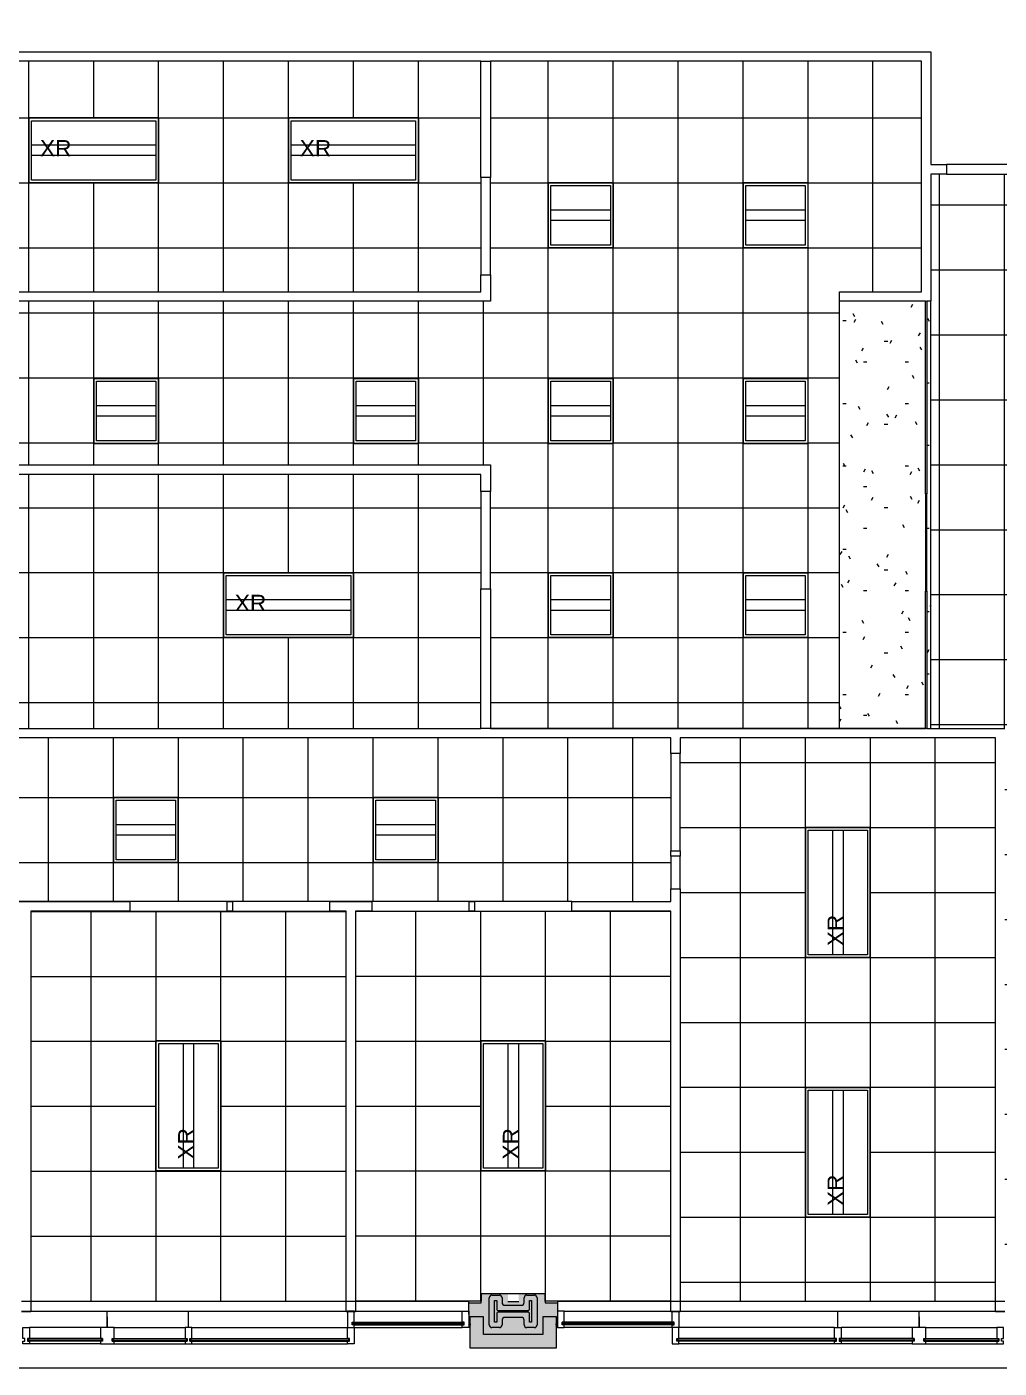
# Model space of a CAD drawing. Header units: inches. Extents: x 1724 to 6154, y -664 to 702.
# Drawn here: x 3369.5 to 3728.9, y -663.6 to -168 of the extents above; entities that cross this region are included whole.
import ezdxf

# ---------------------------------------------------------------- set-up
doc = ezdxf.new("R2010")
doc.units = ezdxf.units.IN
doc.header["$MEASUREMENT"] = 0
for name, color, linetype, lineweight in [('A-ANNO-NOTE', 131, 'Continuous', 9), ('A-CLNG', 13, 'Continuous', 9), ('A-CLNG-PATT', 13, 'Continuous', 9), ('A-WALL', 250, 'Continuous', 9), ('B-BASE', 250, 'Continuous', 9), ('E-LITE-EQPM', 33, 'Continuous', 9), ('I-WALL', 2, 'Continuous', 9), ('NABCA_dwg', 8, 'Continuous', 9), ('NB-PART-GWB', 250, 'Continuous', 9), ('NB-ROD-SEAL', 250, 'Continuous', 9), ('NB-WALL-EXT', 250, 'Continuous', 9), ('NB-WIND-EXT', 250, 'Continuous', 9), ('NB-WIND-MULL', 250, 'Continuous', 9), ('NB-WIND-SILL', 250, 'Continuous', 9)]:
    doc.layers.add(name, color=color, linetype=linetype, lineweight=lineweight)
doc.styles.add('Arial', font='arial.ttf', dxfattribs={"height": 6})

# ---------------------------------------------------------------- blocks, each defined once
blk = doc.blocks.new('Rectangular Ceiling Light - Recessed - New 2_x2_ - BASKET-V1-Reflected Ceiling Plan')
at = {"layer": 'E-LITE-EQPM', "lineweight": 20}
for p, q in [((-12.74, -14.34), (-12.74, 9.66)), ((-12.74, 9.66), (11.26, 9.66)), ((-11.74, -13.34), (-11.74, 8.66)), ((-11.74, 8.66), (10.26, 8.66)), ((10.26, 8.66), (10.26, -13.34)), ((11.26, 9.66), (11.26, -14.34)), ((10.26, -0.42), (-11.74, -0.42)), ((10.26, -4.26), (-11.74, -4.26)), ((11.26, -14.34), (-12.74, -14.34)), ((10.26, -13.34), (-11.74, -13.34))]:
    blk.add_line(p, q, dxfattribs=at)
blk = doc.blocks.new('Rectangular Ceiling Light - Recessed - Existing Relocated 2_x4_ - BASKET-2505325-Reflected Ceiling Plan')
at = {"layer": 'E-LITE-EQPM', "lineweight": 20}
for p, q in [((-24.74, -14.34), (-24.74, 9.66)), ((-24.74, 9.66), (23.26, 9.66)), ((-23.74, -13.34), (-23.74, 8.66)), ((-23.74, 8.66), (22.26, 8.66)), ((22.26, 8.66), (22.26, -13.34)), ((23.26, 9.66), (23.26, -14.34)), ((22.26, -0.42), (-23.74, -0.42)), ((22.26, -4.26), (-23.74, -4.26)), ((23.26, -14.34), (-24.74, -14.34)), ((22.26, -13.34), (-23.74, -13.34))]:
    blk.add_line(p, q, dxfattribs=at)
blk = doc.blocks.new('NABCA_dwg_MA-2900-8th-120718_dwg-2391440-New Construction - Test Fit Plan-2421454-Reflected Ceiling Plan')
at = {"layer": 'B-BASE'}
blk.add_hatch(color=256, dxfattribs=at).paths.add_polyline_path([(-6565.04, -3896.6), (-6537.21, -3896.6), (-6537.21, -3889.1), (-6536.84, -3889.1), (-6536.84, -3879.98), (-6541.38, -3879.98), (-6541.38, -3876.6), (-6551.15, -3876.6), (-6551.15, -3879.48), (-6555.15, -3879.48), (-6555.15, -3876.6), (-6565.04, -3876.6), (-6565.04, -3879.98), (-6569.59, -3879.98), (-6569.59, -3889.1), (-6569.21, -3889.1), (-6569.21, -3896.6), (-6565.21, -3896.6)], flags=0)
for p, q in [((-6562.04, -3888.1), (-6562.04, -3878.1)), ((-6561.04, -3877.1), (-6558.29, -3877.1)), ((-6557.29, -3878.1), (-6557.29, -3879.85)), ((-6549.13, -3879.85), (-6549.13, -3878.1)), ((-6548.13, -3877.1), (-6545.38, -3877.1)), ((-6544.38, -3878.1), (-6544.38, -3888.1)), ((-6558.54, -3882.85), (-6547.88, -3882.85)), ((-6547.88, -3883.35), (-6558.54, -3883.35)), ((-6556.29, -3880.85), (-6550.13, -3880.85)), ((-6550.13, -3885.35), (-6556.29, -3885.35)), ((-6612.7, -3887.3), (-6571.33, -3887.3)), ((-6612.7, -3887.9), (-6571.33, -3887.9)), ((-6611.95, -3887.1), (-6571.33, -3887.1)), ((-6611.95, -3888.1), (-6571.33, -3888.1)), ((-6558.29, -3889.1), (-6561.04, -3889.1)), ((-6557.29, -3886.35), (-6557.29, -3888.1)), ((-6549.13, -3888.1), (-6549.13, -3886.35)), ((-6545.38, -3889.1), (-6548.13, -3889.1)), ((-6494.46, -3887.1), (-6535.09, -3887.1)), ((-6493.71, -3887.3), (-6535.09, -3887.3)), ((-6493.71, -3887.9), (-6535.09, -3887.9)), ((-6494.46, -3888.1), (-6535.09, -3888.1)), ((-6704.95, -3893.1), (-6732.7, -3893.1)), ((-6704.95, -3893.3), (-6732.7, -3893.3)), ((-6704.95, -3893.9), (-6732.7, -3893.9)), ((-6704.95, -3894.1), (-6732.7, -3894.1)), ((-6701.45, -3893.1), (-6673.7, -3893.1)), ((-6701.45, -3893.3), (-6673.7, -3893.3)), ((-6701.45, -3893.9), (-6673.7, -3893.9)), ((-6701.45, -3894.1), (-6673.7, -3894.1)), ((-6672.7, -3893.1), (-6614.45, -3893.1)), ((-6672.7, -3893.3), (-6613.7, -3893.3)), ((-6672.7, -3893.9), (-6613.7, -3893.9)), ((-6672.7, -3894.1), (-6614.45, -3894.1)), ((-6433.71, -3893.3), (-6492.71, -3893.3)), ((-6433.71, -3893.9), (-6492.71, -3893.9)), ((-6433.71, -3893.1), (-6491.96, -3893.1)), ((-6433.71, -3894.1), (-6491.96, -3894.1)), ((-6404.96, -3893.1), (-6432.71, -3893.1)), ((-6404.96, -3893.3), (-6432.71, -3893.3)), ((-6404.96, -3893.9), (-6432.71, -3893.9)), ((-6404.96, -3894.1), (-6432.71, -3894.1)), ((-6401.46, -3893.1), (-6373.71, -3893.1)), ((-6401.46, -3893.3), (-6373.71, -3893.3)), ((-6401.46, -3893.9), (-6373.71, -3893.9)), ((-6401.46, -3894.1), (-6373.71, -3894.1))]:
    blk.add_line(p, q, dxfattribs=at)
at = {"layer": 'B-BASE', "flags": 128}
for points in [[(-5935.21, -3896.6), (-5935.21, -3904.1), (-8374.21, -3904.1), (-8374.21, -2881.08), (-8378.21, -2881.08), (-8378.21, -2538.1), (-5818.21, -2538.1), (-5818.21, -2548.1)], [(-6559.29, -3884.1), (-6559.29, -3887.1), (-6560.04, -3887.1), (-6560.04, -3879.1), (-6559.29, -3879.1), (-6559.29, -3882.1)], [(-6547.13, -3882.1), (-6547.13, -3879.1), (-6546.38, -3879.1), (-6546.38, -3887.1), (-6547.13, -3887.1), (-6547.13, -3884.1)]]:
    blk.add_lwpolyline(points, dxfattribs=at)
at = {"layer": 'B-BASE'}
for centre, radius, start, end in [((-6561.04, -3878.1), 1, 90, 180), ((-6558.29, -3878.1), 1, 0, 90), ((-6556.29, -3879.85), 1, 180, 270), ((-6550.13, -3879.85), 1, 270, 0), ((-6548.13, -3878.1), 1, 90, 180), ((-6545.38, -3878.1), 1, 0, 90), ((-6558.54, -3882.1), 0.75, 180, 270), ((-6558.54, -3884.1), 0.75, 90, 180), ((-6556.29, -3886.35), 1, 90, 180), ((-6550.13, -3886.35), 1, 0, 90), ((-6547.88, -3882.1), 0.75, 270, 0), ((-6547.88, -3884.1), 0.75, 0, 90), ((-6561.04, -3888.1), 1, 180, 270), ((-6558.29, -3888.1), 1, 270, 0), ((-6548.13, -3888.1), 1, 180, 270), ((-6545.38, -3888.1), 1, 270, 0)]:
    blk.add_arc(centre, radius, start, end, dxfattribs=at)
at = {"layer": 'NB-PART-GWB', "flags": 128}
for points in [[(-6569.59, -3884.1), (-6569.59, -3879.98), (-6565.04, -3879.98), (-6565.04, -3879.29)], [(-6541.38, -3879.29), (-6541.38, -3879.98), (-6536.84, -3879.98), (-6536.84, -3884.1)]]:
    blk.add_lwpolyline(points, dxfattribs=at)
at = {"layer": 'NB-ROD-SEAL'}
for centre, start, end in [((-6569.31, -3888.7), 56.6478, 129.9782), ((-6569.31, -3888.93), 56.6478, 129.9782), ((-6569.31, -3889.12), 56.6478, 129.9782), ((-6569.31, -3889.29), 56.6478, 129.9782), ((-6569.31, -3889.42), 56.6478, 129.9782), ((-6537.11, -3888.67), 50.0218, 123.3522), ((-6537.11, -3888.9), 50.0218, 123.3522), ((-6537.11, -3889.09), 50.0218, 123.3522), ((-6537.11, -3889.26), 50.0218, 123.3522), ((-6537.11, -3889.4), 50.0218, 123.3522)]:
    blk.add_arc(centre, 0.419, start, end, dxfattribs=at)
for centre in [(-6569.32, -3887.99), (-6537.09, -3887.96)]:
    blk.add_ellipse(centre, major_axis=(0, 0.333), ratio=0.724983, dxfattribs=at)
at = {"layer": 'NB-WALL-EXT', "flags": 128}
blk.add_lwpolyline([(-6569.21, -3896.6), (-6537.21, -3896.6), (-6537.21, -3885.1), (-6542.21, -3885.1), (-6542.21, -3891.6), (-6564.21, -3891.6), (-6564.21, -3885.1), (-6569.21, -3885.1)], close=True, dxfattribs=at)
at = {"layer": 'NB-WIND-EXT'}
for p, q in [((-6612.32, -3887.3), (-6612.32, -3887.9)), ((-6571.7, -3887.9), (-6571.7, -3887.3)), ((-6534.71, -3887.9), (-6534.71, -3887.3)), ((-6494.09, -3887.3), (-6494.09, -3887.9)), ((-6732.32, -3893.3), (-6732.32, -3893.9)), ((-6705.33, -3893.3), (-6705.33, -3893.9)), ((-6701.07, -3893.3), (-6701.07, -3893.9)), ((-6674.08, -3893.3), (-6674.08, -3893.9)), ((-6672.32, -3893.3), (-6672.32, -3893.9)), ((-6614.08, -3893.3), (-6614.08, -3893.9)), ((-6492.34, -3893.3), (-6492.34, -3893.9)), ((-6434.09, -3893.3), (-6434.09, -3893.9)), ((-6432.34, -3893.3), (-6432.34, -3893.9)), ((-6405.34, -3893.3), (-6405.34, -3893.9)), ((-6401.09, -3893.3), (-6401.09, -3893.9)), ((-6374.09, -3893.3), (-6374.09, -3893.9))]:
    blk.add_line(p, q, dxfattribs=at)
at = {"layer": 'NB-WIND-MULL'}
for p, q in [((-6494.46, -3883.1), (-6491.96, -3883.1)), ((-6494.46, -3883.29), (-6494.46, -3883.1)), ((-6491.96, -3883.1), (-6491.96, -3883.29))]:
    blk.add_line(p, q, dxfattribs=at)
at = {"layer": 'NB-WIND-MULL', "flags": 128}
for points in [[(-6611.95, -3883.29), (-6611.95, -3883.1), (-6614.45, -3883.1), (-6614.45, -3883.29)], [(-6614.45, -3883.29), (-6614.45, -3889.1), (-6611.95, -3889.1)], [(-6611.95, -3889.1), (-6611.95, -3888.1), (-6612.7, -3888.1), (-6612.7, -3887.1), (-6611.95, -3887.1), (-6611.95, -3883.29)], [(-6494.46, -3889.1), (-6494.46, -3888.1), (-6493.71, -3888.1), (-6493.71, -3887.1), (-6494.46, -3887.1), (-6494.46, -3883.29)], [(-6491.96, -3883.29), (-6491.96, -3889.1), (-6494.46, -3889.1)]]:
    blk.add_lwpolyline(points, dxfattribs=at)
for points in [[(-6572.08, -3889.1), (-6572.08, -3888.1), (-6571.33, -3888.1), (-6571.33, -3887.1), (-6572.08, -3887.1), (-6572.08, -3883.1), (-6569.58, -3883.1), (-6569.58, -3889.1)], [(-6534.34, -3889.1), (-6534.34, -3888.1), (-6535.09, -3888.1), (-6535.09, -3887.1), (-6534.34, -3887.1), (-6534.34, -3883.1), (-6536.84, -3883.1), (-6536.84, -3889.1)], [(-6732.7, -3893.1), (-6732.7, -3894.1), (-6731.95, -3894.1), (-6731.95, -3895.1), (-6734.45, -3895.1), (-6734.45, -3894.1), (-6733.7, -3894.1), (-6733.7, -3893.1), (-6734.45, -3893.1), (-6734.45, -3889.1), (-6731.95, -3889.1), (-6731.95, -3893.1)], [(-6704.95, -3893.1), (-6704.95, -3894.1), (-6705.7, -3894.1), (-6705.7, -3895.1), (-6700.7, -3895.1), (-6700.7, -3894.1), (-6701.45, -3894.1), (-6701.45, -3893.1), (-6700.7, -3893.1), (-6700.7, -3889.1), (-6705.7, -3889.1), (-6705.7, -3893.1)], [(-6673.7, -3893.1), (-6673.7, -3894.1), (-6674.45, -3894.1), (-6674.45, -3895.1), (-6671.95, -3895.1), (-6671.95, -3894.1), (-6672.7, -3894.1), (-6672.7, -3893.1), (-6671.95, -3893.1), (-6671.95, -3889.1), (-6674.45, -3889.1), (-6674.45, -3893.1)], [(-6614.45, -3895.1), (-6614.45, -3894.1), (-6613.7, -3894.1), (-6613.7, -3893.1), (-6614.45, -3893.1), (-6614.45, -3889.1), (-6611.95, -3889.1), (-6611.95, -3895.1)], [(-6491.96, -3895.1), (-6491.96, -3894.1), (-6492.71, -3894.1), (-6492.71, -3893.1), (-6491.96, -3893.1), (-6491.96, -3889.1), (-6494.46, -3889.1), (-6494.46, -3895.1)], [(-6432.71, -3893.1), (-6432.71, -3894.1), (-6431.96, -3894.1), (-6431.96, -3895.1), (-6434.46, -3895.1), (-6434.46, -3894.1), (-6433.71, -3894.1), (-6433.71, -3893.1), (-6434.46, -3893.1), (-6434.46, -3889.1), (-6431.96, -3889.1), (-6431.96, -3893.1)], [(-6404.96, -3893.1), (-6404.96, -3894.1), (-6405.71, -3894.1), (-6405.71, -3895.1), (-6400.71, -3895.1), (-6400.71, -3894.1), (-6401.46, -3894.1), (-6401.46, -3893.1), (-6400.71, -3893.1), (-6400.71, -3889.1), (-6405.71, -3889.1), (-6405.71, -3893.1)], [(-6373.71, -3893.1), (-6373.71, -3894.1), (-6374.46, -3894.1), (-6374.46, -3895.1), (-6371.96, -3895.1), (-6371.96, -3894.1), (-6372.71, -3894.1), (-6372.71, -3893.1), (-6371.96, -3893.1), (-6371.96, -3889.1), (-6374.46, -3889.1), (-6374.46, -3893.1)]]:
    blk.add_lwpolyline(points, close=True, dxfattribs=at)
at = {"layer": 'NB-WIND-SILL'}
for p, q in [((-6731.46, -3879.48), (-6734.96, -3879.48)), ((-6611.46, -3879.48), (-6614.96, -3879.48)), ((-6491.46, -3879.48), (-6494.96, -3879.48)), ((-6371.46, -3879.48), (-6374.96, -3879.48)), ((-6734.96, -3883.1), (-6731.46, -3883.1)), ((-6731.46, -3883.1), (-6614.96, -3883.1)), ((-6673.2, -3889.1), (-6673.2, -3883.1)), ((-6614.96, -3883.1), (-6611.46, -3883.1)), ((-6611.46, -3883.1), (-6572.08, -3883.1)), ((-6534.34, -3883.1), (-6494.96, -3883.1)), ((-6494.96, -3883.1), (-6491.47, -3883.1)), ((-6491.47, -3883.1), (-6374.96, -3883.1)), ((-6433.21, -3889.1), (-6433.21, -3883.1)), ((-6374.96, -3883.1), (-6371.46, -3883.1)), ((-6705.7, -3889.1), (-6731.95, -3889.1)), ((-6700.7, -3889.1), (-6674.45, -3889.1)), ((-6671.96, -3889.1), (-6614.45, -3889.1)), ((-6611.95, -3889.1), (-6572.08, -3889.1)), ((-6494.46, -3889.1), (-6534.34, -3889.1)), ((-6434.46, -3889.1), (-6491.96, -3889.1)), ((-6405.71, -3889.1), (-6431.96, -3889.1)), ((-6400.71, -3889.1), (-6374.46, -3889.1)), ((-6705.7, -3895.1), (-6731.95, -3895.1)), ((-6700.7, -3895.1), (-6674.45, -3895.1)), ((-6671.96, -3895.1), (-6614.45, -3895.1)), ((-6434.46, -3895.1), (-6491.96, -3895.1)), ((-6405.71, -3895.1), (-6431.96, -3895.1)), ((-6400.71, -3895.1), (-6374.46, -3895.1))]:
    blk.add_line(p, q, dxfattribs=at)
at = {"layer": 'NB-WIND-SILL', "flags": 128}
for points in [[(-6569.58, -3879.98), (-6569.58, -3879.48), (-6611.46, -3879.48)], [(-6494.96, -3879.48), (-6536.84, -3879.48), (-6536.84, -3879.98)], [(-6703.2, -3889.1), (-6703.2, -3885.1), (-6703.2, -3889.1), (-6703.2, -3883.1)], [(-6403.21, -3889.1), (-6403.21, -3885.1), (-6403.21, -3889.1), (-6403.21, -3883.1)]]:
    blk.add_lwpolyline(points, dxfattribs=at)
blk = doc.blocks.new('NABCA_dwg-2391440-Reflected Ceiling Plan')
at = {"layer": 'A-WALL', "color": 7, "lineweight": 20}
blk.add_line((3547.33, -638.98), (3551.33, -638.98), dxfattribs=at)
blk.add_blockref('NABCA_dwg_MA-2900-8th-120718_dwg-2391440-New Construction - Test Fit Plan-2421454-Reflected Ceiling Plan', (10102.48, 3240.5))

msp = doc.modelspace()

# ---------------------------------------------------------------- hatches: boundary and pattern name
at = {"layer": 'A-CLNG-PATT', "lineweight": 13}
h = msp.add_hatch(dxfattribs=at)
h.set_pattern_fill('FP_53', color=256, style=0, pattern_type=2)
h.set_pattern_definition([(0, (2753.523, -164.79), (0, -24), []), (270, (2753.523, -164.79), (-24, -1e-15), [])])
h.paths.add_polyline_path([(2572.77, -491.23), (3607.52, -491.23), (3607.52, -430.73), (2392.24, -430.73), (2392.24, -214.89), (2303.9, -214.89), (2303.9, -201.14), (2239.99, -201.1), (2239.99, 58.02), (2336.86, 58.02), (2336.86, 149.65), (2179.74, 149.65), (2179.74, 111.9), (2176.24, 111.9), (2176.24, 149.65), (2077.63, 149.65), (2077.63, 111.9), (2042.99, 111.9), (2042.99, 149.65), (1970.15, 149.65), (1970.15, -96.5), (2042.8, -96.5), (2042.8, -62.63), (2077.63, -62.63), (2077.63, -96.5), (2176.24, -96.5), (2176.24, -61.76), (2179.74, -61.76), (2179.74, -275.39), (2331.99, -275.39), (2331.99, -431.35), (2314.99, -431.35), (2314.99, -430.73), (1991.52, -430.73), (1991.52, -403.83), (1931.02, -403.83), (1931.02, -491.23), (2314.99, -491.23), (2314.99, -490.6), (2331.99, -490.6), (2331.99, -491.23), (2555.27, -491.23)], flags=0)
h.paths.add_polyline_path([(1961.52, -476.79), (1961.52, -452.79), (1985.52, -452.79), (1985.52, -476.79)], flags=0)
h.paths.add_polyline_path([(3233.52, -476.79), (3209.52, -476.79), (3209.52, -452.79), (3233.52, -452.79), (3233.52, -473.35)], flags=0)
h.paths.add_polyline_path([(3030.47, -476.79), (3017.52, -476.79), (3017.52, -452.79), (3041.52, -452.79), (3041.52, -476.79)], flags=0)
h.paths.add_polyline_path([(3113.52, -476.79), (3113.52, -452.79), (3137.52, -452.79), (3137.52, -476.79)], flags=0)
h.paths.add_polyline_path([(2555.27, -476.79), (2537.52, -476.79), (2537.52, -452.79), (2561.52, -452.79), (2561.52, -476.79)], flags=0)
h.paths.add_polyline_path([(2633.52, -476.79), (2633.52, -452.79), (2657.52, -452.79), (2657.52, -476.79)], flags=0)
h.paths.add_polyline_path([(2369.52, -476.79), (2345.52, -476.79), (2345.52, -452.79), (2369.52, -452.79), (2369.52, -467.29)], flags=0)
h.paths.add_polyline_path([(2273.52, -476.79), (2249.52, -476.79), (2249.52, -452.79), (2273.52, -452.79), (2273.52, -467.29)], flags=0)
h.paths.add_polyline_path([(2177.52, -476.79), (2153.52, -476.79), (2153.52, -452.79), (2177.52, -452.79), (2177.52, -467.29)], flags=0)
h.paths.add_polyline_path([(2729.52, -476.79), (2729.52, -452.79), (2753.52, -452.79), (2753.52, -476.79)], flags=0)
h.paths.add_polyline_path([(2081.52, -476.79), (2057.52, -476.79), (2057.52, -452.79), (2081.52, -452.79), (2081.52, -467.29)], flags=0)
h.paths.add_polyline_path([(3497.52, -476.79), (3497.52, -452.79), (3521.52, -452.79), (3521.52, -476.79), (3505.67, -476.79)], flags=0)
h.paths.add_polyline_path([(3425.52, -476.79), (3401.52, -476.79), (3401.52, -452.79), (3425.52, -452.79), (3425.52, -467.34)], flags=0)
h.paths.add_polyline_path([(2849.52, -476.79), (2825.52, -476.79), (2825.52, -452.79), (2849.52, -452.79), (2849.52, -475.28)], flags=0)
h.paths.add_polyline_path([(2465.52, -476.79), (2441.52, -476.79), (2441.52, -452.79), (2465.52, -452.79), (2465.52, -467.29)], flags=0)
h.paths.add_polyline_path([(3329.52, -476.79), (3305.52, -476.79), (3305.52, -452.79), (3329.52, -452.79), (3329.52, -471.74)], flags=0)
h.paths.add_polyline_path([(2921.52, -476.79), (2921.52, -452.79), (2945.52, -452.79), (2945.52, -476.79)], flags=0)
h.paths.add_polyline_path([(2369.52, -404.79), (2345.52, -404.79), (2345.52, -380.79), (2369.52, -380.79), (2369.52, -394.01)], flags=0)
h.paths.add_polyline_path([(2345.52, -308.79), (2345.52, -284.79), (2369.52, -284.79), (2369.52, -308.79)], flags=0)
h.paths.add_polyline_path([(2211.74, -260.79), (2201.52, -260.79), (2201.52, -236.79), (2225.52, -236.79), (2225.52, -260.79)], flags=0)
h.paths.add_polyline_path([(2321.52, -260.79), (2297.52, -260.79), (2297.52, -236.79), (2321.52, -236.79), (2321.52, -247.45)], flags=0)
h.paths.add_polyline_path([(2353.23, -211.39), (2392.24, -211.39), (2392.24, -180.14), (2307.65, -180.14), (2307.65, -201.14), (2307.4, -201.14), (2307.4, -211.39), (2321.52, -211.39)], flags=0)
h.paths.add_polyline_path([(2201.52, -164.79), (2201.52, -140.79), (2225.52, -140.79), (2225.52, -164.79), (2213.33, -164.79)], flags=0)
h.paths.add_polyline_path([(2201.52, -68.79), (2201.52, -44.79), (2225.52, -44.79), (2225.52, -68.79)], flags=0)
h.paths.add_polyline_path([(2033.52, -44.79), (2009.52, -44.79), (2009.52, 3.21), (2033.52, 3.21), (2033.52, -27.61)], flags=0)
h.paths.add_polyline_path([(2105.51, -44.79), (2105.51, 3.21), (2129.51, 3.21), (2129.51, -44.79)], flags=0)
h.paths.add_polyline_path([(2201.52, 3.21), (2201.52, 27.21), (2225.52, 27.21), (2225.52, 3.21)], flags=0)
h.paths.add_polyline_path([(2033.52, 51.21), (2009.52, 51.21), (2009.52, 99.21), (2033.52, 99.21)], flags=0)
h.paths.add_polyline_path([(2105.51, 51.21), (2105.51, 99.21), (2129.51, 99.21), (2129.51, 51.21)], flags=0)
h.paths.add_polyline_path([(2201.52, 75.21), (2201.52, 99.21), (2225.52, 99.21), (2225.52, 75.21)], flags=0)
h.paths.add_polyline_path([(2321.52, 75.21), (2297.52, 75.21), (2297.52, 99.21), (2321.52, 99.21)], flags=0)
h = msp.add_hatch(dxfattribs=at)
h.set_pattern_fill('FP_50', color=256, style=0, pattern_type=2)
h.set_pattern_definition([(0, (3322.246, -297.684), (0, -24), []), (270, (3322.246, -297.684), (-24, -1e-15), [])])
h.paths.add_polyline_path([(3255.99, -427.23), (3537.35, -427.23), (3537.35, -333.39), (3255.99, -333.39), (3255.99, -394.01)], flags=0)
h.paths.add_polyline_path([(3611.02, -427.23), (3669.91, -427.23), (3669.91, -265.89), (3700.16, -265.89), (3700.16, -180.74), (3540.85, -180.74), (3540.85, -269.39), (3252.49, -269.39), (3252.49, -216.14), (2946.33, -216.14), (2946.33, -385.23), (3252.49, -385.23), (3252.49, -329.89), (3540.85, -329.89), (3540.85, -427.23), (3607.52, -427.23)], flags=0)
h.paths.add_polyline_path([(3586.25, -393.68), (3562.25, -393.68), (3562.25, -369.68), (3586.25, -369.68)], flags=0)
h.paths.add_polyline_path([(3658.25, -393.68), (3634.25, -393.68), (3634.25, -369.68), (3658.25, -369.68)], flags=0)
h.paths.add_polyline_path([(3442.25, -393.68), (3442.25, -369.68), (3490.25, -369.68), (3490.25, -393.68)], flags=0)
h.paths.add_polyline_path([(3298.25, -393.68), (3298.25, -369.68), (3346.25, -369.68), (3346.25, -393.68)], flags=0)
h.paths.add_polyline_path([(3106.25, -345.68), (3082.25, -345.68), (3082.25, -321.68), (3106.25, -321.68)], flags=0)
h.paths.add_polyline_path([(3202.25, -345.68), (3178.25, -345.68), (3178.25, -321.68), (3202.25, -321.68), (3202.25, -333.39)], flags=0)
h.paths.add_polyline_path([(3010.25, -345.68), (2986.25, -345.68), (2986.25, -321.68), (3010.25, -321.68)], flags=0)
h.paths.add_polyline_path([(3298.25, -321.98), (3298.25, -297.98), (3322.25, -297.98), (3322.25, -321.98)], flags=0)
h.paths.add_polyline_path([(3394.25, -321.98), (3394.25, -297.98), (3418.25, -297.98), (3418.25, -321.98)], flags=0)
h.paths.add_polyline_path([(3514.25, -321.98), (3490.25, -321.98), (3490.25, -297.98), (3514.25, -297.98), (3514.25, -320.73)], flags=0)
h.paths.add_polyline_path([(3562.25, -321.98), (3562.25, -297.98), (3586.25, -297.98), (3586.25, -321.98)], flags=0)
h.paths.add_polyline_path([(3634.25, -321.98), (3634.25, -297.98), (3658.25, -297.98), (3658.25, -321.98)], flags=0)
h.paths.add_polyline_path([(2986.25, -273.98), (2986.25, -249.98), (3010.25, -249.98), (3010.25, -273.98)], flags=0)
h.paths.add_polyline_path([(3178.25, -273.98), (3178.25, -249.98), (3202.25, -249.98), (3202.25, -273.98)], flags=0)
h.paths.add_polyline_path([(3082.25, -273.98), (3082.25, -249.98), (3106.25, -249.98), (3106.25, -273.98)], flags=0)
h.paths.add_polyline_path([(3537.35, -265.89), (3537.35, -180.74), (3343.99, -180.74), (3343.99, -265.89), (3514.25, -265.89)], flags=0)
h.paths.add_polyline_path([(3274.25, -265.89), (3340.49, -265.89), (3340.49, -180.74), (3255.99, -180.74), (3255.99, -265.89), (3268.07, -265.89)], flags=0)
h.paths.add_polyline_path([(3586.25, -249.68), (3562.25, -249.68), (3562.25, -225.68), (3586.25, -225.68), (3586.25, -237.68)], flags=0)
h.paths.add_polyline_path([(3658.25, -249.68), (3634.25, -249.68), (3634.25, -225.68), (3658.25, -225.68)], flags=0)
h.paths.add_polyline_path([(3274.25, -225.68), (3274.25, -201.68), (3322.25, -201.68), (3322.25, -225.68), (3298.25, -225.68)], flags=0)
h.paths.add_polyline_path([(3370.25, -225.68), (3370.25, -201.68), (3418.25, -201.68), (3418.25, -225.68), (3386.87, -225.68)], flags=0)
h.paths.add_polyline_path([(3514.25, -225.68), (3466.25, -225.68), (3466.25, -201.68), (3514.25, -201.68)], flags=0)
h.paths.add_polyline_path([(3252.49, -212.64), (3252.49, -180.74), (3167.41, -180.74), (3167.41, -212.64), (3239.41, -212.64)], flags=0)
h.paths.add_polyline_path([(3022.91, -212.64), (3031.16, -212.64), (3031.16, -180.14), (2946.33, -180.14), (2946.33, -212.64), (3021.62, -212.64)], flags=0)
h = msp.add_hatch(dxfattribs=at)
h.set_pattern_fill('FP_2', color=256, style=0, pattern_type=2)
h.set_pattern_definition([(90, (3874.84, -425.81), (24, -1e-15), []), (0, (3874.84, -425.81), (0, -24), [])])
h.paths.add_polyline_path([(3874.84, -638.98), (4027.52, -638.98), (4027.52, -180.64), (3767.66, -180.64), (3767.66, -222.39), (3703.66, -222.39), (3703.66, -427.23), (3731.02, -427.23), (3731.02, -638.98), (3837.44, -638.98), (3837.44, -636.11), (3860.52, -636.11), (3860.52, -638.98), (3862.07, -638.98)], flags=0)
h.paths.add_polyline_path([(3802.84, -617.81), (3778.84, -617.81), (3778.84, -569.81), (3802.84, -569.81)], flags=0)
h.paths.add_polyline_path([(3970.84, -617.81), (3970.84, -569.81), (3994.84, -569.81), (3994.84, -617.81)], flags=0)
h.paths.add_polyline_path([(3898.84, -617.81), (3874.84, -617.81), (3874.84, -569.81), (3898.84, -569.81)], flags=0)
h.paths.add_polyline_path([(3994.84, -497.81), (3970.84, -497.81), (3970.84, -449.81), (3994.84, -449.81), (3994.84, -467.29)], flags=0)
h.paths.add_polyline_path([(3802.84, -497.81), (3778.84, -497.81), (3778.84, -449.81), (3802.84, -449.81), (3802.84, -467.29)], flags=0)
h.paths.add_polyline_path([(3874.84, -497.81), (3874.84, -449.81), (3898.84, -449.81), (3898.84, -497.81)], flags=0)
h.paths.add_polyline_path([(3778.84, -377.81), (3778.84, -329.81), (3802.84, -329.81), (3802.84, -377.81)], flags=0)
h.paths.add_polyline_path([(3874.84, -377.81), (3874.84, -329.81), (3898.84, -329.81), (3898.84, -377.81)], flags=0)
h.paths.add_polyline_path([(3984.32, -377.81), (3970.84, -377.81), (3970.84, -329.81), (3994.84, -329.81), (3994.84, -377.81)], flags=0)
h.paths.add_polyline_path([(3778.84, -257.81), (3778.84, -209.81), (3802.84, -209.81), (3802.84, -257.81)], flags=0)
h.paths.add_polyline_path([(3874.84, -257.81), (3874.84, -209.81), (3898.84, -209.81), (3898.84, -257.81)], flags=0)
h.paths.add_polyline_path([(3970.84, -257.81), (3970.84, -209.81), (3994.84, -209.81), (3994.84, -257.81)], flags=0)
h = msp.add_hatch(dxfattribs=at)
h.set_pattern_fill('FP_49', color=256, style=0, pattern_type=2)
h.set_pattern_definition([(0, (0, 0), (30.72, 7.68), [1.267, -21.773, 1.267, -21.773, -122.88]), (0, (0, 0), (30.72, 7.68), [-46.08, 1.267, -44.813, 1.267, -21.773, -53.76]), (0, (0, 0), (30.72, 7.68), [-115.2, 1.267, -14.093, 1.267, -37.133]), (120, (11.52, 3.84), (-22.011075, 22.7643), [1.267, -21.773, 1.267, -21.773, -122.88]), (120, (11.52, 3.84), (-22.011075, 22.7643), [-46.08, 1.267, -44.813, 1.267, -21.773, -53.76]), (120, (11.52, 3.84), (-22.011075, 22.7643), [-115.2, 1.267, -14.093, 1.267, -37.133]), (240, (15.36, 19.2), (-8.708925, -30.4443), [1.267, -21.773, 1.267, -21.773, -122.88]), (240, (15.36, 19.2), (-8.708925, -30.4443), [-46.08, 1.267, -44.813, 1.267, -21.773, -53.76]), (240, (15.36, 19.2), (-8.708925, -30.4443), [-115.2, 1.267, -14.093, 1.267, -37.133])])
h.paths.add_polyline_path([(3669.91, -427.23), (3701.66, -427.23), (3701.66, -269.39), (3669.91, -269.39), (3669.91, -422.93)], flags=0)
h.paths.add_polyline_path([(3702.16, -427.23), (3703.66, -427.23), (3703.66, -269.39), (3702.16, -269.39), (3702.16, -376.54)], flags=0)
h = msp.add_hatch(dxfattribs=at)
h.set_pattern_fill('FP_1', color=256, style=0, pattern_type=2)
h.set_pattern_definition([(270, (3657.273, -535.853), (-24, -1e-15), []), (180, (3657.273, -535.853), (3e-15, 24), [])])
h.paths.add_polyline_path([(3727.52, -638.98), (3727.52, -430.73), (3611.02, -430.73), (3611.02, -638.98), (3681.27, -638.98)], flags=0)
h.paths.add_polyline_path([(3657.27, -607.85), (3657.27, -559.85), (3681.27, -559.85), (3681.27, -607.85)], flags=0)
h.paths.add_polyline_path([(3681.27, -511.85), (3657.27, -511.85), (3657.27, -463.85), (3681.27, -463.85), (3681.27, -467.29)], flags=0)
h = msp.add_hatch(dxfattribs=at)
h.set_pattern_fill('FP_4', color=256, style=0, pattern_type=2)
h.set_pattern_definition([(270, (3417.273, -566.853), (-24, -1e-15), []), (180, (3417.273, -566.853), (3e-15, 24), [])])
h.paths.add_polyline_path([(3487.52, -638.98), (3487.52, -494.73), (3371.02, -494.73), (3371.02, -638.98), (3441.27, -638.98)], flags=0)
h.paths.add_polyline_path([(3417.27, -590.7), (3417.27, -542.7), (3441.27, -542.7), (3441.27, -590.7)], flags=0)
h = msp.add_hatch(dxfattribs=at)
h.set_pattern_fill('FP_3', color=256, style=0, pattern_type=2)
h.set_pattern_definition([(90, (3537.273, -566.76), (24, -1e-15), []), (0, (3537.273, -566.76), (0, -24), [])])
h.paths.add_polyline_path([(3561.1, -638.79), (3607.52, -638.79), (3607.52, -494.73), (3491.02, -494.73), (3491.02, -638.79), (3537.44, -638.79), (3537.44, -636.11), (3561.1, -636.11)], flags=0)
h.paths.add_polyline_path([(3561.27, -590.7), (3537.27, -590.7), (3537.27, -542.7), (3561.27, -542.7)], flags=0)

# ---------------------------------------------------------------- linework, layer by layer
at = {"layer": 'A-CLNG', "lineweight": 13}
for p, q in [((3537.35, -180.74), (3540.85, -180.74)), ((3418.25, -201.68), (3370.25, -201.68)), ((3370.25, -201.68), (3370.25, -225.68)), ((3418.25, -225.68), (3418.25, -201.68)), ((3514.25, -201.68), (3466.25, -201.68)), ((3466.25, -201.68), (3466.25, -225.68)), ((3514.25, -225.68), (3514.25, -201.68)), ((3370.25, -225.68), (3418.25, -225.68)), ((3466.25, -225.68), (3514.25, -225.68)), ((3586.25, -225.68), (3562.25, -225.68)), ((3562.25, -225.68), (3562.25, -249.68)), ((3586.25, -249.68), (3586.25, -225.68)), ((3658.25, -225.68), (3634.25, -225.68)), ((3634.25, -225.68), (3634.25, -249.68)), ((3658.25, -249.68), (3658.25, -225.68)), ((3562.25, -249.68), (3586.25, -249.68)), ((3634.25, -249.68), (3658.25, -249.68)), ((3669.91, -427.23), (3669.91, -269.39)), ((3701.66, -269.39), (3702.16, -269.39)), ((3703.66, -427.23), (3703.66, -269.39)), ((3418.25, -297.98), (3394.25, -297.98)), ((3394.25, -297.98), (3394.25, -321.98)), ((3418.25, -321.98), (3418.25, -297.98)), ((3514.25, -297.98), (3490.25, -297.98)), ((3490.25, -297.98), (3490.25, -321.98)), ((3514.25, -321.98), (3514.25, -297.98)), ((3586.25, -297.98), (3562.25, -297.98)), ((3562.25, -297.98), (3562.25, -321.98)), ((3586.25, -321.98), (3586.25, -297.98)), ((3658.25, -297.98), (3634.25, -297.98)), ((3634.25, -297.98), (3634.25, -321.98)), ((3658.25, -321.98), (3658.25, -297.98)), ((3394.25, -321.98), (3418.25, -321.98)), ((3490.25, -321.98), (3514.25, -321.98)), ((3562.25, -321.98), (3586.25, -321.98)), ((3634.25, -321.98), (3658.25, -321.98)), ((3490.25, -369.68), (3442.25, -369.68)), ((3442.25, -369.68), (3442.25, -393.68)), ((3490.25, -393.68), (3490.25, -369.68)), ((3586.25, -369.68), (3562.25, -369.68)), ((3562.25, -369.68), (3562.25, -393.68)), ((3586.25, -393.68), (3586.25, -369.68)), ((3658.25, -369.68), (3634.25, -369.68)), ((3634.25, -369.68), (3634.25, -393.68)), ((3658.25, -393.68), (3658.25, -369.68)), ((3442.25, -393.68), (3490.25, -393.68)), ((3562.25, -393.68), (3586.25, -393.68)), ((3634.25, -393.68), (3658.25, -393.68)), ((3702.16, -427.23), (3537.35, -427.23)), ((3607.52, -436.48), (3607.52, -472.48)), ((3425.52, -452.79), (3401.52, -452.79)), ((3401.52, -452.79), (3401.52, -476.79)), ((3425.52, -476.79), (3425.52, -452.79)), ((3521.52, -452.79), (3497.52, -452.79)), ((3497.52, -452.79), (3497.52, -476.79)), ((3521.52, -476.79), (3521.52, -452.79)), ((3657.27, -463.85), (3657.27, -511.85)), ((3681.27, -463.85), (3657.27, -463.85)), ((3681.27, -511.85), (3681.27, -463.85)), ((3611.02, -486.48), (3611.02, -474.48)), ((3401.52, -476.79), (3425.52, -476.79)), ((3497.52, -476.79), (3521.52, -476.79)), ((3571, -491.23), (1967.77, -491.23)), ((3407.55, -494.73), (3443.55, -494.73)), ((3497, -494.73), (3533, -494.73)), ((3657.27, -511.85), (3681.27, -511.85)), ((3417.27, -542.7), (3417.27, -590.7)), ((3441.27, -542.7), (3417.27, -542.7)), ((3441.27, -590.7), (3441.27, -542.7)), ((3537.27, -542.7), (3537.27, -590.7)), ((3561.27, -542.7), (3537.27, -542.7)), ((3561.27, -590.7), (3561.27, -542.7)), ((3657.27, -559.85), (3657.27, -607.85)), ((3681.27, -559.85), (3657.27, -559.85)), ((3681.27, -607.85), (3681.27, -559.85)), ((3417.27, -590.7), (3441.27, -590.7)), ((3537.27, -590.7), (3561.27, -590.7)), ((3657.27, -607.85), (3681.27, -607.85)), ((3487.52, -638.98), (3371.02, -638.98)), ((3537.44, -638.79), (3491.02, -638.79)), ((3561.1, -636.11), (3537.44, -636.11)), ((3537.44, -636.11), (3537.44, -638.79)), ((3561.1, -638.79), (3561.1, -636.11)), ((3607.52, -638.79), (3561.1, -638.79)), ((3727.52, -638.98), (3611.02, -638.98))]:
    msp.add_line(p, q, dxfattribs=at)
at = {"layer": 'I-WALL', "color": 7, "lineweight": 20}
for p, q in [((3163.91, -177.24), (3703.66, -177.24)), ((3703.66, -177.24), (3703.66, -218.89)), ((3537.35, -180.74), (3343.99, -180.74)), ((3537.35, -223.64), (3537.35, -180.74)), ((3540.85, -180.74), (3540.85, -223.64)), ((3700.16, -180.74), (3540.85, -180.74)), ((3700.16, -265.89), (3700.16, -180.74)), ((3703.66, -218.89), (3709.41, -218.89)), ((3703.66, -222.39), (3703.66, -269.39)), ((3709.41, -222.39), (3703.66, -222.39)), ((3709.41, -218.89), (3709.41, -222.39)), ((3540.85, -223.64), (3537.35, -223.64)), ((3537.35, -265.89), (3537.35, -259.64)), ((3537.35, -259.64), (3540.85, -259.64)), ((3540.85, -259.64), (3540.85, -269.39)), ((3343.99, -265.89), (3537.35, -265.89)), ((3669.91, -265.89), (3700.16, -265.89)), ((3669.91, -269.39), (3669.91, -265.89)), ((3540.85, -269.39), (3252.49, -269.39)), ((3701.66, -269.39), (3669.91, -269.39)), ((3701.66, -340.54), (3701.66, -269.39)), ((3703.66, -269.39), (3702.16, -269.39)), ((3702.16, -269.39), (3702.16, -340.54)), ((3252.49, -329.89), (3540.85, -329.89)), ((3540.85, -329.89), (3540.85, -339.64)), ((3537.35, -333.39), (3255.99, -333.39)), ((3537.35, -339.64), (3537.35, -333.39)), ((3540.85, -339.64), (3537.35, -339.64)), ((3702.16, -340.54), (3701.66, -340.54)), ((3537.35, -427.23), (3537.35, -375.64)), ((3537.35, -375.64), (3540.85, -375.64)), ((3540.85, -375.64), (3540.85, -427.23)), ((3701.66, -427.23), (3701.66, -376.54)), ((3701.66, -376.54), (3702.16, -376.54)), ((3702.16, -376.54), (3702.16, -427.23)), ((3607.52, -430.73), (3252.49, -430.73)), ((3255.99, -427.23), (3537.35, -427.23)), ((3540.85, -427.23), (3701.66, -427.23)), ((3607.52, -436.48), (3607.52, -430.73)), ((3727.52, -430.73), (3611.02, -430.73)), ((3611.02, -430.73), (3611.02, -436.48)), ((3702.16, -427.23), (3731.02, -427.23)), ((3727.52, -642.79), (3727.52, -430.73)), ((3611.02, -436.48), (3607.52, -436.48)), ((3607.52, -474.48), (3607.52, -472.48)), ((3607.52, -472.48), (3611.02, -472.48)), ((3611.02, -474.48), (3607.52, -474.48)), ((3611.02, -472.48), (3611.02, -474.48)), ((3607.52, -491.23), (3607.52, -486.48)), ((3607.52, -486.48), (3611.02, -486.48)), ((3611.02, -486.48), (3611.02, -642.79)), ((3331, -491.23), (3407.55, -491.23)), ((3371.02, -494.73), (3371.02, -642.79)), ((3407.55, -494.73), (3371.02, -494.73)), ((3407.55, -491.23), (3407.55, -494.73)), ((3443.55, -494.73), (3443.55, -491.23)), ((3443.55, -491.23), (3445.55, -491.23)), ((3445.55, -494.73), (3443.55, -494.73)), ((3445.55, -491.23), (3445.55, -494.73)), ((3481.55, -494.73), (3481.55, -491.23)), ((3481.55, -491.23), (3497, -491.23)), ((3487.52, -494.73), (3481.55, -494.73)), ((3487.52, -642.79), (3487.52, -494.73)), ((3491.02, -494.73), (3491.02, -642.79)), ((3497, -494.73), (3491.02, -494.73)), ((3497, -491.23), (3497, -494.73)), ((3533, -494.73), (3533, -491.23)), ((3533, -491.23), (3535, -491.23)), ((3535, -494.73), (3533, -494.73)), ((3535, -491.23), (3535, -494.73)), ((3571, -494.73), (3571, -491.23)), ((3571, -491.23), (3607.52, -491.23)), ((3607.52, -494.73), (3571, -494.73)), ((3607.52, -642.79), (3607.52, -494.73)), ((3371.02, -642.79), (3367.52, -642.79)), ((3491.02, -642.79), (3487.52, -642.79)), ((3611.02, -642.79), (3607.52, -642.79)), ((3731.02, -642.79), (3727.52, -642.79))]:
    msp.add_line(p, q, dxfattribs=at)
at = {"layer": 'I-WALL', "lineweight": 13}
for p, q in [((3745.41, -218.89), (3709.41, -218.89)), ((3709.41, -222.39), (3745.41, -222.39)), ((3537.35, -223.64), (3537.35, -259.64)), ((3540.85, -259.64), (3540.85, -223.64)), ((3537.35, -339.64), (3537.35, -375.64)), ((3540.85, -375.64), (3540.85, -339.64)), ((3701.66, -340.54), (3701.66, -376.54)), ((3702.16, -376.54), (3702.16, -340.54)), ((3611.02, -472.48), (3611.02, -436.48)), ((3607.52, -474.48), (3607.52, -486.48)), ((3445.55, -494.73), (3481.55, -494.73)), ((3535, -494.73), (3571, -494.73))]:
    msp.add_line(p, q, dxfattribs=at)

# ---------------------------------------------------------------- block references
at = {"layer": 'E-LITE-EQPM', "lineweight": 20}
for name, p in [('Rectangular Ceiling Light - Recessed - Existing Relocated 2_x4_ - BASKET-2505325-Reflected Ceiling Plan', (3394.98, -211.34)), ('Rectangular Ceiling Light - Recessed - Existing Relocated 2_x4_ - BASKET-2505325-Reflected Ceiling Plan', (3490.98, -211.34)), ('Rectangular Ceiling Light - Recessed - New 2_x2_ - BASKET-V1-Reflected Ceiling Plan', (3574.98, -235.34)), ('Rectangular Ceiling Light - Recessed - New 2_x2_ - BASKET-V1-Reflected Ceiling Plan', (3646.98, -235.34)), ('Rectangular Ceiling Light - Recessed - New 2_x2_ - BASKET-V1-Reflected Ceiling Plan', (3406.98, -307.64)), ('Rectangular Ceiling Light - Recessed - New 2_x2_ - BASKET-V1-Reflected Ceiling Plan', (3502.98, -307.64)), ('Rectangular Ceiling Light - Recessed - New 2_x2_ - BASKET-V1-Reflected Ceiling Plan', (3574.98, -307.64)), ('Rectangular Ceiling Light - Recessed - New 2_x2_ - BASKET-V1-Reflected Ceiling Plan', (3646.98, -307.64)), ('Rectangular Ceiling Light - Recessed - Existing Relocated 2_x4_ - BASKET-2505325-Reflected Ceiling Plan', (3466.98, -379.34)), ('Rectangular Ceiling Light - Recessed - New 2_x2_ - BASKET-V1-Reflected Ceiling Plan', (3574.98, -379.34)), ('Rectangular Ceiling Light - Recessed - New 2_x2_ - BASKET-V1-Reflected Ceiling Plan', (3646.98, -379.34)), ('Rectangular Ceiling Light - Recessed - New 2_x2_ - BASKET-V1-Reflected Ceiling Plan', (3414.26, -462.45)), ('Rectangular Ceiling Light - Recessed - New 2_x2_ - BASKET-V1-Reflected Ceiling Plan', (3510.26, -462.45))]:
    msp.add_blockref(name, p, dxfattribs=at)
at = {"layer": 'E-LITE-EQPM', "lineweight": 20, "rotation": 89.9999999999999}
for p in [(3666.93, -487.12), (3426.93, -565.96), (3546.93, -565.96), (3666.93, -583.12)]:
    msp.add_blockref('Rectangular Ceiling Light - Recessed - Existing Relocated 2_x4_ - BASKET-2505325-Reflected Ceiling Plan', p, dxfattribs=at)
at = {"layer": 'NABCA_dwg', "color": 250}
msp.add_blockref('NABCA_dwg-2391440-Reflected Ceiling Plan', (0, 0), dxfattribs=at)

# ---------------------------------------------------------------- texts
at = {"layer": 'A-ANNO-NOTE', "char_height": 6, "width": 14.544, "attachment_point": 1, "style": 'Arial'}
for insert in [(3374.4, -209.86), (3470.4, -209.86), (3446.4, -377.86)]:
    msp.add_mtext('XR', dxfattribs=dict(at, insert=insert))
at = {"layer": 'A-ANNO-NOTE', "char_height": 6, "width": 14.544, "attachment_point": 1, "rotation": 90, "style": 'Arial'}
for insert in [(3665.45, -507.7), (3425.45, -586.54), (3545.45, -586.54), (3665.45, -603.7)]:
    msp.add_mtext('XR', dxfattribs=dict(at, insert=insert))

doc.saveas('drawing.dxf')
